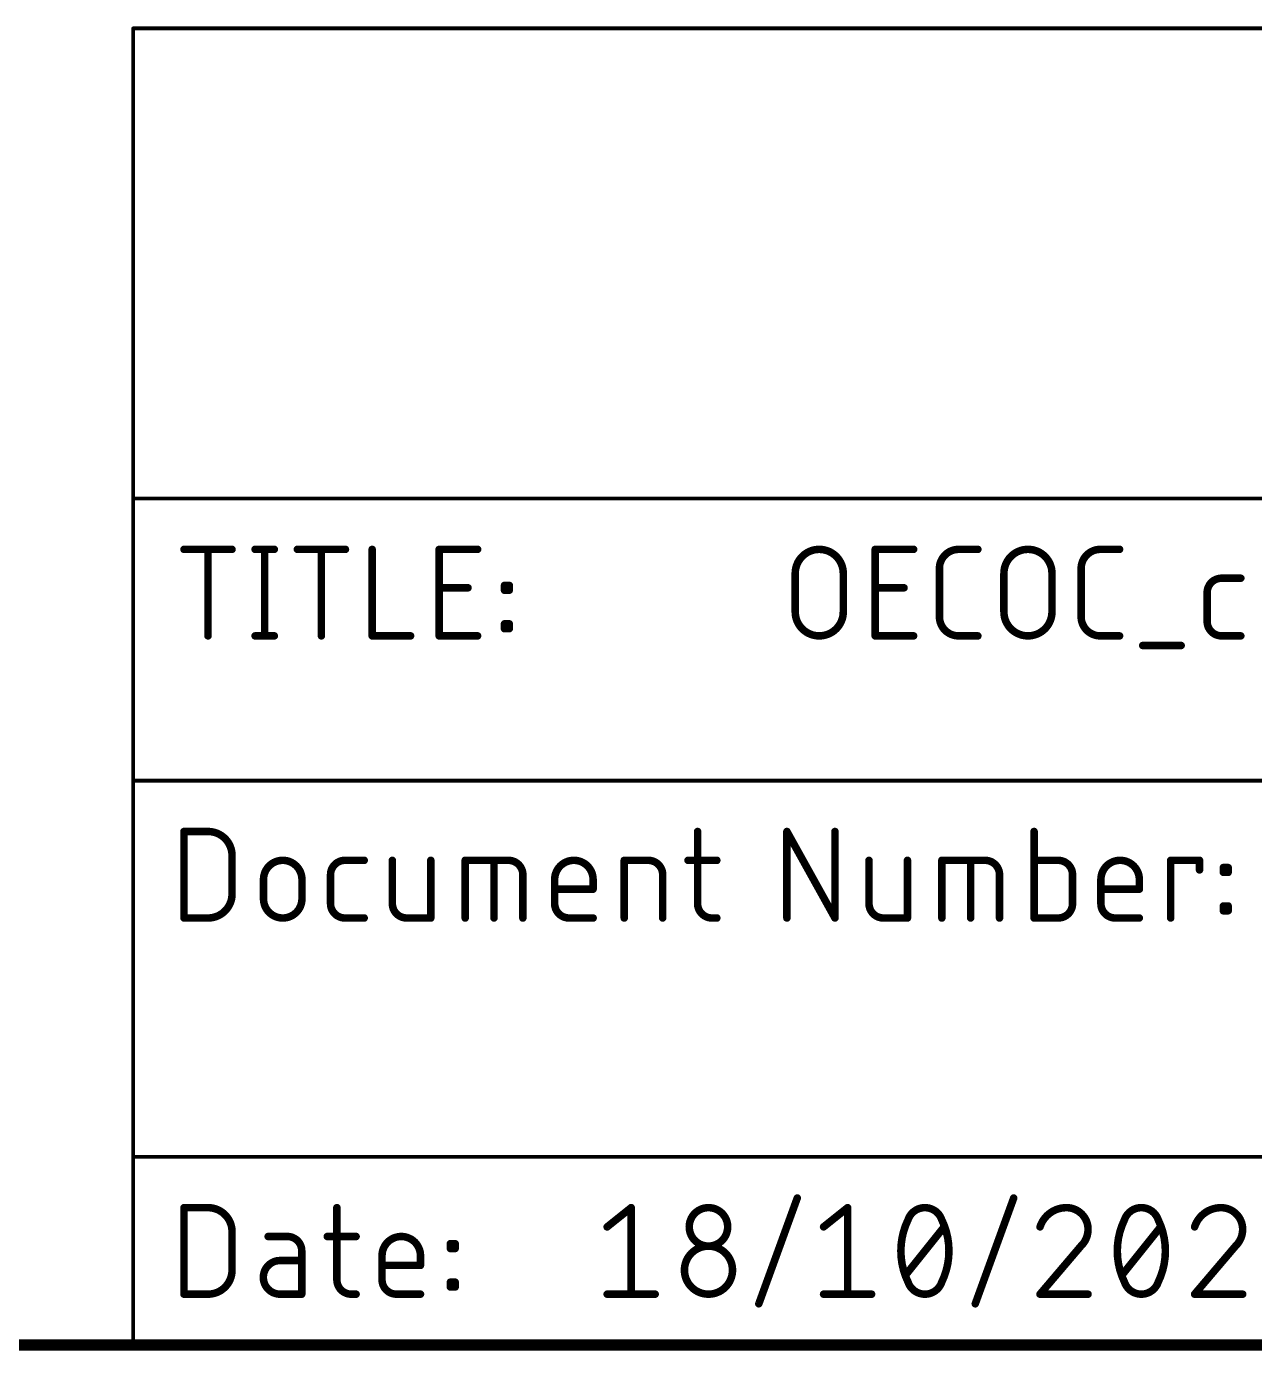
# Model space of a CAD drawing. Extents: x 0 to 389, y 0 to 264.
# Drawn here: x 159.68 to 192.85, y -0.15 to 35.61 of the extents above; entities that cross this region are included whole.
import ezdxf

# ---------------------------------------------------------------- set-up
doc = ezdxf.new("R2010")
doc.units = 0
doc.layers.add('94', color=12, linetype='CONTINUOUS')

msp = doc.modelspace()

# ---------------------------------------------------------------- linework, layer by layer
at = {"layer": '94'}
for points, const_width in [([(264.16, 35.56), (162.56, 35.56)], 0.1016), ([(162.56, 22.86), (162.56, 35.56)], 0.1016), ([(162.56, 15.24), (162.56, 22.86)], 0.1016), ([(162.56, 22.86), (264.16, 22.86)], 0.1016), ([(163.9316, 21.4884), (165.2298, 21.4884)], 0.2032), ([(164.5807, 19.1516), (164.5807, 21.4884)], 0.2032), ([(165.8522, 21.4884), (166.3715, 21.4884)], 0.2032), ([(166.1118, 21.4884), (166.1118, 19.1516)], 0.2032), ([(166.9938, 21.4884), (168.292, 21.4884)], 0.2032), ([(167.6429, 19.1516), (167.6429, 21.4884)], 0.2032), ([(169.0145, 21.4884), (169.0145, 19.1516)], 0.2032), ([(170.824, 19.1516), (170.824, 21.4884)], 0.2032), ([(170.824, 21.4884), (171.8626, 21.4884)], 0.2032), ([(182.6015, 19.1516), (182.6015, 21.4884)], 0.2032), ([(182.6015, 21.4884), (183.6401, 21.4884)], 0.2032), ([(184.8559, 21.4884), (185.3752, 21.4884)], 0.2032), ([(188.6837, 21.4884), (189.203, 21.4884)], 0.2032), ([(180.4416, 19.8007), (180.4416, 20.8393)], 0.2032), ([(181.7398, 20.8393), (181.7398, 19.8007)], 0.2032), ([(184.3366, 19.6709), (184.3366, 20.9691)], 0.2032), ([(186.0789, 19.8007), (186.0789, 20.8393)], 0.2032), ([(187.3771, 20.8393), (187.3771, 19.8007)], 0.2032), ([(188.1644, 19.6709), (188.1644, 20.9691)], 0.2032), ([(191.9585, 20.7095), (192.4778, 20.7095)], 0.2032), ([(170.824, 20.4498), (171.603, 20.4498)], 0.2032), ([(172.5889, 20.3849), (172.5889, 20.5147)], 0.2032), ([(172.5889, 20.5147), (172.7187, 20.5147)], 0.2032), ([(172.7187, 20.3849), (172.5889, 20.3849)], 0.2032), ([(172.7187, 20.5147), (172.7187, 20.3849)], 0.2032), ([(182.6015, 20.4498), (183.3804, 20.4498)], 0.2032), ([(191.569, 19.5411), (191.569, 20.32)], 0.2032), ([(172.5889, 19.3463), (172.5889, 19.4762)], 0.2032), ([(172.5889, 19.4762), (172.7187, 19.4762)], 0.2032), ([(172.7187, 19.3463), (172.5889, 19.3463)], 0.2032), ([(172.7187, 19.4762), (172.7187, 19.3463)], 0.2032), ([(165.8522, 19.1516), (166.3715, 19.1516)], 0.2032), ([(169.0145, 19.1516), (170.0531, 19.1516)], 0.2032), ([(171.8626, 19.1516), (170.824, 19.1516)], 0.2032), ([(183.6401, 19.1516), (182.6015, 19.1516)], 0.2032), ([(185.3752, 19.1516), (184.8559, 19.1516)], 0.2032), ([(189.203, 19.1516), (188.6837, 19.1516)], 0.2032), ([(189.8277, 18.892), (190.8662, 18.892)], 0.2032), ([(192.4778, 19.1516), (191.9585, 19.1516)], 0.2032), ([(162.56, 5.08), (162.56, 15.24)], 0.1016), ([(250.19, 15.24), (162.56, 15.24)], 0.1016), ([(163.9316, 11.5316), (163.9316, 13.8684)], 0.2032), ([(163.9316, 13.8684), (164.5807, 13.8684)], 0.2032), ([(177.8049, 13.8684), (177.8049, 11.9211)], 0.2032), ([(180.217, 11.5316), (180.217, 13.8684)], 0.2032), ([(180.217, 13.8684), (181.5152, 11.5316)], 0.2032), ([(181.5152, 11.5316), (181.5152, 13.8684)], 0.2032), ([(186.894, 13.8684), (186.894, 11.5316)], 0.2032), ([(165.2298, 13.2193), (165.2298, 12.1807)], 0.2032), ([(168.2801, 13.0895), (168.7994, 13.0895)], 0.2032), ([(169.5595, 13.0895), (169.5595, 11.9211)], 0.2032), ([(170.5981, 11.5316), (170.5981, 13.0895)], 0.2032), ([(171.5269, 11.5316), (171.5269, 13.0895)], 0.2032), ([(171.5269, 13.0895), (172.6953, 13.0895)], 0.2032), ([(172.3058, 11.5316), (172.3058, 13.0895)], 0.2032), ([(175.8231, 11.5316), (175.8231, 13.0895)], 0.2032), ([(175.8231, 13.0895), (176.4722, 13.0895)], 0.2032), ([(177.5453, 13.0895), (178.3242, 13.0895)], 0.2032), ([(182.4347, 13.0895), (182.4347, 11.9211)], 0.2032), ([(183.4733, 11.5316), (183.4733, 13.0895)], 0.2032), ([(184.4021, 11.5316), (184.4021, 13.0895)], 0.2032), ([(184.4021, 13.0895), (185.5705, 13.0895)], 0.2032), ([(185.1811, 11.5316), (185.1811, 13.0895)], 0.2032), ([(187.5431, 13.0895), (186.894, 13.0895)], 0.2032), ([(190.5838, 11.5316), (190.5838, 13.0895)], 0.2032), ([(190.5838, 13.0895), (191.3628, 13.0895)], 0.2032), ([(191.3628, 13.0895), (191.3628, 12.8298)], 0.2032), ([(192.0062, 12.7649), (192.0062, 12.8947)], 0.2032), ([(192.0062, 12.8947), (192.136, 12.8947)], 0.2032), ([(192.136, 12.8947), (192.136, 12.7649)], 0.2032), ([(166.0797, 12.0509), (166.0797, 12.5702)], 0.2032), ([(167.1183, 12.5702), (167.1183, 12.0509)], 0.2032), ([(167.8906, 11.9211), (167.8906, 12.7)], 0.2032), ([(173.0848, 12.7), (173.0848, 11.5316)], 0.2032), ([(173.944, 11.9211), (173.944, 12.5702)], 0.2032), ([(174.9826, 12.5702), (174.9826, 12.3105)], 0.2032), ([(176.8617, 12.7), (176.8617, 11.5316)], 0.2032), ([(185.96, 12.7), (185.96, 11.5316)], 0.2032), ([(187.9325, 11.9211), (187.9325, 12.7)], 0.2032), ([(188.6983, 11.9211), (188.6983, 12.5702)], 0.2032), ([(189.7369, 12.5702), (189.7369, 12.3105)], 0.2032), ([(192.136, 12.7649), (192.0062, 12.7649)], 0.2032), ([(174.9826, 12.3105), (173.944, 12.3105)], 0.2032), ([(189.7369, 12.3105), (188.6983, 12.3105)], 0.2032), ([(192.0062, 11.7263), (192.0062, 11.8562)], 0.2032), ([(192.0062, 11.8562), (192.136, 11.8562)], 0.2032), ([(192.136, 11.7263), (192.0062, 11.7263)], 0.2032), ([(192.136, 11.8562), (192.136, 11.7263)], 0.2032), ([(164.5807, 11.5316), (163.9316, 11.5316)], 0.2032), ([(168.7994, 11.5316), (168.2801, 11.5316)], 0.2032), ([(169.949, 11.5316), (170.5981, 11.5316)], 0.2032), ([(174.9826, 11.5316), (174.3335, 11.5316)], 0.2032), ([(178.1944, 11.5316), (178.3242, 11.5316)], 0.2032), ([(182.8242, 11.5316), (183.4733, 11.5316)], 0.2032), ([(186.894, 11.5316), (187.5431, 11.5316)], 0.2032), ([(189.7369, 11.5316), (189.0878, 11.5316)], 0.2032), ([(162.56, 0), (162.56, 5.08)], 0.1016), ([(162.56, 5.08), (233.68, 5.08)], 0.1016), ([(179.4584, 1.112), (180.497, 3.968)], 0.2032), ([(185.3044, 1.112), (186.343, 3.968)], 0.2032), ([(163.9316, 1.3716), (163.9316, 3.7084)], 0.2032), ([(163.9316, 3.7084), (164.5807, 3.7084)], 0.2032), ([(168.0615, 3.7084), (168.0615, 1.7611)], 0.2032), ([(175.3616, 3.1891), (176.0107, 3.7084)], 0.2032), ([(176.0107, 3.7084), (176.0107, 1.3716)], 0.2032), ([(181.2077, 3.1891), (181.8568, 3.7084)], 0.2032), ([(181.8568, 3.7084), (181.8568, 1.3716)], 0.2032), ([(183.4254, 1.8909), (184.4639, 3.1891)], 0.2032), ([(189.2714, 1.8909), (190.31, 3.1891)], 0.2032), ([(165.2298, 3.0593), (165.2298, 2.0207)], 0.2032), ([(166.7237, 2.9295), (166.2044, 2.9295)], 0.2032), ([(167.8018, 2.9295), (168.5808, 2.9295)], 0.2032), ([(167.1132, 1.3716), (167.1132, 2.54)], 0.2032), ([(169.2811, 1.7611), (169.2811, 2.4102)], 0.2032), ([(170.3197, 2.4102), (170.3197, 2.1505)], 0.2032), ([(171.1274, 2.6049), (171.1274, 2.7347)], 0.2032), ([(171.1274, 2.7347), (171.2572, 2.7347)], 0.2032), ([(171.2572, 2.6049), (171.1274, 2.6049)], 0.2032), ([(171.2572, 2.7347), (171.2572, 2.6049)], 0.2032), ([(188.1572, 2.6698), (187.0537, 1.3716)], 0.2032), ([(192.333, 2.6698), (191.2295, 1.3716)], 0.2032), ([(167.1132, 2.2804), (166.529, 2.2804)], 0.2032), ([(170.3197, 2.1505), (169.2811, 2.1505)], 0.2032), ([(171.1274, 1.5663), (171.1274, 1.6962)], 0.2032), ([(171.1274, 1.6962), (171.2572, 1.6962)], 0.2032), ([(171.2572, 1.6962), (171.2572, 1.5663)], 0.2032), ([(164.5807, 1.3716), (163.9316, 1.3716)], 0.2032), ([(166.529, 1.3716), (167.1132, 1.3716)], 0.2032), ([(168.4509, 1.3716), (168.5808, 1.3716)], 0.2032), ([(170.3197, 1.3716), (169.6706, 1.3716)], 0.2032), ([(171.2572, 1.5663), (171.1274, 1.5663)], 0.2032), ([(175.3616, 1.3716), (176.6598, 1.3716)], 0.2032), ([(181.2077, 1.3716), (182.5059, 1.3716)], 0.2032), ([(187.0537, 1.3716), (188.3519, 1.3716)], 0.2032), ([(191.2295, 1.3716), (192.5277, 1.3716)], 0.2032), ([(0, 0), (388.62, 0)], 0.3), ([(162.56, 0), (233.68, 0)], 0.1016)]:
    msp.add_lwpolyline(points, dxfattribs=dict(at, const_width=const_width))
for points, const_width in [([(162.56, 35.5854, 1), (162.56, 35.5346)], 0.0508), ([(162.5854, 35.56, 1), (162.5346, 35.56)], 0.0508), ([(162.5854, 22.86, 1), (162.5346, 22.86)], 0.0508), ([(162.56, 22.8854, 1), (162.56, 22.8346)], 0.0508), ([(162.5346, 22.86, 1), (162.5854, 22.86)], 0.0508), ([(163.9316, 21.5392, 1), (163.9316, 21.4376)], 0.1016), ([(164.6315, 21.4884, 1), (164.5299, 21.4884)], 0.1016), ([(165.2298, 21.4376, 1), (165.2298, 21.5392)], 0.1016), ([(165.8522, 21.5392, 1), (165.8522, 21.4376)], 0.1016), ([(166.1626, 21.4884, 1), (166.061, 21.4884)], 0.1016), ([(166.3715, 21.4376, 1), (166.3715, 21.5392)], 0.1016), ([(166.9938, 21.5392, 1), (166.9938, 21.4376)], 0.1016), ([(167.6937, 21.4884, 1), (167.5921, 21.4884)], 0.1016), ([(168.292, 21.4376, 1), (168.292, 21.5392)], 0.1016), ([(169.0653, 21.4884, 1), (168.9637, 21.4884)], 0.1016), ([(170.8748, 21.4884, 1), (170.7732, 21.4884)], 0.1016), ([(170.824, 21.5392, 1), (170.824, 21.4376)], 0.1016), ([(171.8626, 21.4376, 1), (171.8626, 21.5392)], 0.1016), ([(181.7398, 20.8393, 1), (180.4416, 20.8393)], 0.2032), ([(182.6523, 21.4884, 1), (182.5507, 21.4884)], 0.1016), ([(182.6015, 21.5392, 1), (182.6015, 21.4376)], 0.1016), ([(183.6401, 21.4376, 1), (183.6401, 21.5392)], 0.1016), ([(184.8559, 21.4884, 0.4142), (184.3366, 20.9691)], 0.2032), ([(184.8559, 21.5392, 1), (184.8559, 21.4376)], 0.1016), ([(184.8559, 21.4376, 1), (184.8559, 21.5392)], 0.1016), ([(185.3752, 21.4376, 1), (185.3752, 21.5392)], 0.1016), ([(187.3771, 20.8393, 1), (186.0789, 20.8393)], 0.2032), ([(188.6837, 21.4884, 0.4142), (188.1644, 20.9691)], 0.2032), ([(188.6837, 21.5392, 1), (188.6837, 21.4376)], 0.1016), ([(188.6837, 21.4376, 1), (188.6837, 21.5392)], 0.1016), ([(189.203, 21.4376, 1), (189.203, 21.5392)], 0.1016), ([(180.4924, 20.8393, 1), (180.3908, 20.8393)], 0.1016), ([(180.3908, 20.8393, 1), (180.4924, 20.8393)], 0.1016), ([(181.7906, 20.8393, 1), (181.689, 20.8393)], 0.1016), ([(181.689, 20.8393, 1), (181.7906, 20.8393)], 0.1016), ([(184.3874, 20.9691, 1), (184.2858, 20.9691)], 0.1016), ([(184.2858, 20.9691, 1), (184.3874, 20.9691)], 0.1016), ([(186.1297, 20.8393, 1), (186.0281, 20.8393)], 0.1016), ([(186.0281, 20.8393, 1), (186.1297, 20.8393)], 0.1016), ([(187.4279, 20.8393, 1), (187.3263, 20.8393)], 0.1016), ([(187.3263, 20.8393, 1), (187.4279, 20.8393)], 0.1016), ([(188.2152, 20.9691, 1), (188.1136, 20.9691)], 0.1016), ([(188.1136, 20.9691, 1), (188.2152, 20.9691)], 0.1016), ([(191.9585, 20.7095, 0.4142), (191.569, 20.32)], 0.2032), ([(191.9585, 20.7603, 1), (191.9585, 20.6587)], 0.1016), ([(191.9585, 20.6587, 1), (191.9585, 20.7603)], 0.1016), ([(192.4778, 20.6587, 1), (192.4778, 20.7603)], 0.1016), ([(170.824, 20.5006, 1), (170.824, 20.399)], 0.1016), ([(171.603, 20.399, 1), (171.603, 20.5006)], 0.1016), ([(172.6397, 20.5147, 1), (172.5381, 20.5147)], 0.1016), ([(172.5889, 20.5655, 1), (172.5889, 20.4639)], 0.1016), ([(172.5889, 20.4357, 1), (172.5889, 20.3341)], 0.1016), ([(172.5381, 20.3849, 1), (172.6397, 20.3849)], 0.1016), ([(172.7695, 20.5147, 1), (172.6679, 20.5147)], 0.1016), ([(172.6679, 20.3849, 1), (172.7695, 20.3849)], 0.1016), ([(172.7187, 20.4639, 1), (172.7187, 20.5655)], 0.1016), ([(172.7187, 20.3341, 1), (172.7187, 20.4357)], 0.1016), ([(182.6015, 20.5006, 1), (182.6015, 20.399)], 0.1016), ([(183.3804, 20.399, 1), (183.3804, 20.5006)], 0.1016), ([(191.6198, 20.32, 1), (191.5182, 20.32)], 0.1016), ([(191.5182, 20.32, 1), (191.6198, 20.32)], 0.1016), ([(180.4416, 19.8007, 1), (181.7398, 19.8007)], 0.2032), ([(180.4924, 19.8007, 1), (180.3908, 19.8007)], 0.1016), ([(180.3908, 19.8007, 1), (180.4924, 19.8007)], 0.1016), ([(181.7906, 19.8007, 1), (181.689, 19.8007)], 0.1016), ([(181.689, 19.8007, 1), (181.7906, 19.8007)], 0.1016), ([(184.3366, 19.6709, 0.4142), (184.8559, 19.1516)], 0.2032), ([(184.3874, 19.6709, 1), (184.2858, 19.6709)], 0.1016), ([(184.2858, 19.6709, 1), (184.3874, 19.6709)], 0.1016), ([(186.0789, 19.8007, 1), (187.3771, 19.8007)], 0.2032), ([(186.1297, 19.8007, 1), (186.0281, 19.8007)], 0.1016), ([(186.0281, 19.8007, 1), (186.1297, 19.8007)], 0.1016), ([(187.4279, 19.8007, 1), (187.3263, 19.8007)], 0.1016), ([(187.3263, 19.8007, 1), (187.4279, 19.8007)], 0.1016), ([(188.1644, 19.6709, 0.4142), (188.6837, 19.1516)], 0.2032), ([(188.2152, 19.6709, 1), (188.1136, 19.6709)], 0.1016), ([(188.1136, 19.6709, 1), (188.2152, 19.6709)], 0.1016), ([(172.6397, 19.4762, 1), (172.5381, 19.4762)], 0.1016), ([(172.5889, 19.527, 1), (172.5889, 19.4254)], 0.1016), ([(172.5889, 19.3971, 1), (172.5889, 19.2955)], 0.1016), ([(172.5381, 19.3463, 1), (172.6397, 19.3463)], 0.1016), ([(172.7695, 19.4762, 1), (172.6679, 19.4762)], 0.1016), ([(172.6679, 19.3463, 1), (172.7695, 19.3463)], 0.1016), ([(172.7187, 19.4254, 1), (172.7187, 19.527)], 0.1016), ([(172.7187, 19.2955, 1), (172.7187, 19.3971)], 0.1016), ([(191.569, 19.5411, 0.4142), (191.9585, 19.1516)], 0.2032), ([(191.6198, 19.5411, 1), (191.5182, 19.5411)], 0.1016), ([(191.5182, 19.5411, 1), (191.6198, 19.5411)], 0.1016), ([(164.5299, 19.1516, 1), (164.6315, 19.1516)], 0.1016), ([(165.8522, 19.2024, 1), (165.8522, 19.1008)], 0.1016), ([(166.061, 19.1516, 1), (166.1626, 19.1516)], 0.1016), ([(166.3715, 19.1008, 1), (166.3715, 19.2024)], 0.1016), ([(167.5921, 19.1516, 1), (167.6937, 19.1516)], 0.1016), ([(169.0145, 19.2024, 1), (169.0145, 19.1008)], 0.1016), ([(168.9637, 19.1516, 1), (169.0653, 19.1516)], 0.1016), ([(170.0531, 19.1008, 1), (170.0531, 19.2024)], 0.1016), ([(170.824, 19.2024, 1), (170.824, 19.1008)], 0.1016), ([(170.7732, 19.1516, 1), (170.8748, 19.1516)], 0.1016), ([(171.8626, 19.1008, 1), (171.8626, 19.2024)], 0.1016), ([(182.6015, 19.2024, 1), (182.6015, 19.1008)], 0.1016), ([(182.5507, 19.1516, 1), (182.6523, 19.1516)], 0.1016), ([(183.6401, 19.1008, 1), (183.6401, 19.2024)], 0.1016), ([(184.8559, 19.2024, 1), (184.8559, 19.1008)], 0.1016), ([(184.8559, 19.1008, 1), (184.8559, 19.2024)], 0.1016), ([(185.3752, 19.1008, 1), (185.3752, 19.2024)], 0.1016), ([(188.6837, 19.2024, 1), (188.6837, 19.1008)], 0.1016), ([(188.6837, 19.1008, 1), (188.6837, 19.2024)], 0.1016), ([(189.203, 19.1008, 1), (189.203, 19.2024)], 0.1016), ([(189.8277, 18.9428, 1), (189.8277, 18.8412)], 0.1016), ([(190.8662, 18.8412, 1), (190.8662, 18.9428)], 0.1016), ([(191.9585, 19.2024, 1), (191.9585, 19.1008)], 0.1016), ([(191.9585, 19.1008, 1), (191.9585, 19.2024)], 0.1016), ([(192.4778, 19.1008, 1), (192.4778, 19.2024)], 0.1016), ([(162.5854, 15.24, 1), (162.5346, 15.24)], 0.0508), ([(162.56, 15.2654, 1), (162.56, 15.2146)], 0.0508), ([(162.5346, 15.24, 1), (162.5854, 15.24)], 0.0508), ([(163.9824, 13.8684, 1), (163.8808, 13.8684)], 0.1016), ([(163.9316, 13.9192, 1), (163.9316, 13.8176)], 0.1016), ([(165.2298, 13.2193, 0.4142), (164.5807, 13.8684)], 0.2032), ([(164.5807, 13.9192, 1), (164.5807, 13.8176)], 0.1016), ([(164.5807, 13.8176, 1), (164.5807, 13.9192)], 0.1016), ([(177.8557, 13.8684, 1), (177.7541, 13.8684)], 0.1016), ([(180.2678, 13.8684, 1), (180.1662, 13.8684)], 0.1016), ([(180.2614, 13.8931, 1), (180.1726, 13.8437)], 0.1016), ([(181.566, 13.8684, 1), (181.4644, 13.8684)], 0.1016), ([(186.9448, 13.8684, 1), (186.8432, 13.8684)], 0.1016), ([(165.2806, 13.2193, 1), (165.179, 13.2193)], 0.1016), ([(165.179, 13.2193, 1), (165.2806, 13.2193)], 0.1016), ([(167.1183, 12.5702, 1), (166.0797, 12.5702)], 0.2032), ([(168.2801, 13.0895, 0.4142), (167.8906, 12.7)], 0.2032), ([(168.2801, 13.1403, 1), (168.2801, 13.0387)], 0.1016), ([(168.2801, 13.0387, 1), (168.2801, 13.1403)], 0.1016), ([(168.7994, 13.0387, 1), (168.7994, 13.1403)], 0.1016), ([(169.6103, 13.0895, 1), (169.5087, 13.0895)], 0.1016), ([(170.6489, 13.0895, 1), (170.5473, 13.0895)], 0.1016), ([(171.5777, 13.0895, 1), (171.4761, 13.0895)], 0.1016), ([(171.5269, 13.1403, 1), (171.5269, 13.0387)], 0.1016), ([(172.3566, 13.0895, 1), (172.255, 13.0895)], 0.1016), ([(173.0848, 12.7, 0.4142), (172.6953, 13.0895)], 0.2032), ([(172.6953, 13.1403, 1), (172.6953, 13.0387)], 0.1016), ([(172.6953, 13.0387, 1), (172.6953, 13.1403)], 0.1016), ([(174.9826, 12.5702, 1), (173.944, 12.5702)], 0.2032), ([(175.8739, 13.0895, 1), (175.7723, 13.0895)], 0.1016), ([(175.8231, 13.1403, 1), (175.8231, 13.0387)], 0.1016), ([(176.8617, 12.7, 0.4142), (176.4722, 13.0895)], 0.2032), ([(176.4722, 13.1403, 1), (176.4722, 13.0387)], 0.1016), ([(176.4722, 13.0387, 1), (176.4722, 13.1403)], 0.1016), ([(177.5453, 13.1403, 1), (177.5453, 13.0387)], 0.1016), ([(178.3242, 13.0387, 1), (178.3242, 13.1403)], 0.1016), ([(182.4855, 13.0895, 1), (182.3839, 13.0895)], 0.1016), ([(183.5241, 13.0895, 1), (183.4225, 13.0895)], 0.1016), ([(184.4529, 13.0895, 1), (184.3513, 13.0895)], 0.1016), ([(184.4021, 13.1403, 1), (184.4021, 13.0387)], 0.1016), ([(185.2319, 13.0895, 1), (185.1303, 13.0895)], 0.1016), ([(185.96, 12.7, 0.4142), (185.5705, 13.0895)], 0.2032), ([(185.5705, 13.1403, 1), (185.5705, 13.0387)], 0.1016), ([(185.5705, 13.0387, 1), (185.5705, 13.1403)], 0.1016), ([(186.894, 13.1403, 1), (186.894, 13.0387)], 0.1016), ([(187.9325, 12.7, 0.4142), (187.5431, 13.0895)], 0.2032), ([(187.5431, 13.1403, 1), (187.5431, 13.0387)], 0.1016), ([(187.5431, 13.0387, 1), (187.5431, 13.1403)], 0.1016), ([(189.7369, 12.5702, 1), (188.6983, 12.5702)], 0.2032), ([(190.6346, 13.0895, 1), (190.533, 13.0895)], 0.1016), ([(190.5838, 13.1403, 1), (190.5838, 13.0387)], 0.1016), ([(191.4136, 13.0895, 1), (191.312, 13.0895)], 0.1016), ([(191.312, 12.8298, 1), (191.4136, 12.8298)], 0.1016), ([(191.3628, 13.0387, 1), (191.3628, 13.1403)], 0.1016), ([(192.057, 12.8947, 1), (191.9554, 12.8947)], 0.1016), ([(192.0062, 12.9455, 1), (192.0062, 12.8439)], 0.1016), ([(192.1868, 12.8947, 1), (192.0852, 12.8947)], 0.1016), ([(192.136, 12.8439, 1), (192.136, 12.9455)], 0.1016), ([(166.1305, 12.5702, 1), (166.0289, 12.5702)], 0.1016), ([(166.0289, 12.5702, 1), (166.1305, 12.5702)], 0.1016), ([(167.1691, 12.5702, 1), (167.0675, 12.5702)], 0.1016), ([(167.0675, 12.5702, 1), (167.1691, 12.5702)], 0.1016), ([(167.9414, 12.7, 1), (167.8398, 12.7)], 0.1016), ([(167.8398, 12.7, 1), (167.9414, 12.7)], 0.1016), ([(173.1356, 12.7, 1), (173.034, 12.7)], 0.1016), ([(173.034, 12.7, 1), (173.1356, 12.7)], 0.1016), ([(173.9948, 12.5702, 1), (173.8932, 12.5702)], 0.1016), ([(173.8932, 12.5702, 1), (173.9948, 12.5702)], 0.1016), ([(175.0334, 12.5702, 1), (174.9318, 12.5702)], 0.1016), ([(174.9318, 12.5702, 1), (175.0334, 12.5702)], 0.1016), ([(176.9125, 12.7, 1), (176.8109, 12.7)], 0.1016), ([(176.8109, 12.7, 1), (176.9125, 12.7)], 0.1016), ([(186.0108, 12.7, 1), (185.9092, 12.7)], 0.1016), ([(185.9092, 12.7, 1), (186.0108, 12.7)], 0.1016), ([(187.9833, 12.7, 1), (187.8817, 12.7)], 0.1016), ([(187.8817, 12.7, 1), (187.9833, 12.7)], 0.1016), ([(188.7491, 12.5702, 1), (188.6475, 12.5702)], 0.1016), ([(188.6475, 12.5702, 1), (188.7491, 12.5702)], 0.1016), ([(189.7877, 12.5702, 1), (189.6861, 12.5702)], 0.1016), ([(189.6861, 12.5702, 1), (189.7877, 12.5702)], 0.1016), ([(192.0062, 12.8157, 1), (192.0062, 12.7141)], 0.1016), ([(191.9554, 12.7649, 1), (192.057, 12.7649)], 0.1016), ([(192.0852, 12.7649, 1), (192.1868, 12.7649)], 0.1016), ([(192.136, 12.7141, 1), (192.136, 12.8157)], 0.1016), ([(164.5807, 11.5316, 0.4142), (165.2298, 12.1807)], 0.2032), ([(165.2806, 12.1807, 1), (165.179, 12.1807)], 0.1016), ([(165.179, 12.1807, 1), (165.2806, 12.1807)], 0.1016), ([(173.944, 12.3613, 1), (173.944, 12.2597)], 0.1016), ([(174.9318, 12.3105, 1), (175.0334, 12.3105)], 0.1016), ([(174.9826, 12.2597, 1), (174.9826, 12.3613)], 0.1016), ([(188.6983, 12.3613, 1), (188.6983, 12.2597)], 0.1016), ([(189.6861, 12.3105, 1), (189.7877, 12.3105)], 0.1016), ([(189.7369, 12.2597, 1), (189.7369, 12.3613)], 0.1016), ([(166.0797, 12.0509, 1), (167.1183, 12.0509)], 0.2032), ([(166.1305, 12.0509, 1), (166.0289, 12.0509)], 0.1016), ([(166.0289, 12.0509, 1), (166.1305, 12.0509)], 0.1016), ([(167.1691, 12.0509, 1), (167.0675, 12.0509)], 0.1016), ([(167.0675, 12.0509, 1), (167.1691, 12.0509)], 0.1016), ([(167.8906, 11.9211, 0.4142), (168.2801, 11.5316)], 0.2032), ([(167.9414, 11.9211, 1), (167.8398, 11.9211)], 0.1016), ([(167.8398, 11.9211, 1), (167.9414, 11.9211)], 0.1016), ([(169.5595, 11.9211, 0.4142), (169.949, 11.5316)], 0.2032), ([(169.6103, 11.9211, 1), (169.5087, 11.9211)], 0.1016), ([(169.5087, 11.9211, 1), (169.6103, 11.9211)], 0.1016), ([(173.944, 11.9211, 0.4142), (174.3335, 11.5316)], 0.2032), ([(173.9948, 11.9211, 1), (173.8932, 11.9211)], 0.1016), ([(173.8932, 11.9211, 1), (173.9948, 11.9211)], 0.1016), ([(177.8049, 11.9211, 0.4142), (178.1944, 11.5316)], 0.2032), ([(177.8557, 11.9211, 1), (177.7541, 11.9211)], 0.1016), ([(177.7541, 11.9211, 1), (177.8557, 11.9211)], 0.1016), ([(182.4347, 11.9211, 0.4142), (182.8242, 11.5316)], 0.2032), ([(182.4855, 11.9211, 1), (182.3839, 11.9211)], 0.1016), ([(182.3839, 11.9211, 1), (182.4855, 11.9211)], 0.1016), ([(187.5431, 11.5316, 0.4142), (187.9325, 11.9211)], 0.2032), ([(187.9833, 11.9211, 1), (187.8817, 11.9211)], 0.1016), ([(187.8817, 11.9211, 1), (187.9833, 11.9211)], 0.1016), ([(188.6983, 11.9211, 0.4142), (189.0878, 11.5316)], 0.2032), ([(188.7491, 11.9211, 1), (188.6475, 11.9211)], 0.1016), ([(188.6475, 11.9211, 1), (188.7491, 11.9211)], 0.1016), ([(192.057, 11.8562, 1), (191.9554, 11.8562)], 0.1016), ([(192.0062, 11.907, 1), (192.0062, 11.8054)], 0.1016), ([(192.0062, 11.7771, 1), (192.0062, 11.6755)], 0.1016), ([(192.1868, 11.8562, 1), (192.0852, 11.8562)], 0.1016), ([(192.136, 11.8054, 1), (192.136, 11.907)], 0.1016), ([(192.136, 11.6755, 1), (192.136, 11.7771)], 0.1016), ([(163.9316, 11.5824, 1), (163.9316, 11.4808)], 0.1016), ([(163.8808, 11.5316, 1), (163.9824, 11.5316)], 0.1016), ([(164.5807, 11.5824, 1), (164.5807, 11.4808)], 0.1016), ([(164.5807, 11.4808, 1), (164.5807, 11.5824)], 0.1016), ([(168.2801, 11.5824, 1), (168.2801, 11.4808)], 0.1016), ([(168.2801, 11.4808, 1), (168.2801, 11.5824)], 0.1016), ([(168.7994, 11.4808, 1), (168.7994, 11.5824)], 0.1016), ([(169.949, 11.5824, 1), (169.949, 11.4808)], 0.1016), ([(169.949, 11.4808, 1), (169.949, 11.5824)], 0.1016), ([(170.5473, 11.5316, 1), (170.6489, 11.5316)], 0.1016), ([(170.5981, 11.4808, 1), (170.5981, 11.5824)], 0.1016), ([(171.4761, 11.5316, 1), (171.5777, 11.5316)], 0.1016), ([(172.255, 11.5316, 1), (172.3566, 11.5316)], 0.1016), ([(173.034, 11.5316, 1), (173.1356, 11.5316)], 0.1016), ([(174.3335, 11.5824, 1), (174.3335, 11.4808)], 0.1016), ([(174.3335, 11.4808, 1), (174.3335, 11.5824)], 0.1016), ([(174.9826, 11.4808, 1), (174.9826, 11.5824)], 0.1016), ([(175.7723, 11.5316, 1), (175.8739, 11.5316)], 0.1016), ([(176.8109, 11.5316, 1), (176.9125, 11.5316)], 0.1016), ([(178.1944, 11.5824, 1), (178.1944, 11.4808)], 0.1016), ([(178.1944, 11.4808, 1), (178.1944, 11.5824)], 0.1016), ([(178.3242, 11.4808, 1), (178.3242, 11.5824)], 0.1016), ([(180.1662, 11.5316, 1), (180.2678, 11.5316)], 0.1016), ([(181.4644, 11.5316, 1), (181.566, 11.5316)], 0.1016), ([(181.4708, 11.5069, 1), (181.5597, 11.5563)], 0.1016), ([(182.8242, 11.5824, 1), (182.8242, 11.4808)], 0.1016), ([(182.8242, 11.4808, 1), (182.8242, 11.5824)], 0.1016), ([(183.4225, 11.5316, 1), (183.5241, 11.5316)], 0.1016), ([(183.4733, 11.4808, 1), (183.4733, 11.5824)], 0.1016), ([(184.3513, 11.5316, 1), (184.4529, 11.5316)], 0.1016), ([(185.1303, 11.5316, 1), (185.2319, 11.5316)], 0.1016), ([(185.9092, 11.5316, 1), (186.0108, 11.5316)], 0.1016), ([(186.894, 11.5824, 1), (186.894, 11.4808)], 0.1016), ([(186.8432, 11.5316, 1), (186.9448, 11.5316)], 0.1016), ([(187.5431, 11.5824, 1), (187.5431, 11.4808)], 0.1016), ([(187.5431, 11.4808, 1), (187.5431, 11.5824)], 0.1016), ([(189.0878, 11.5824, 1), (189.0878, 11.4808)], 0.1016), ([(189.0878, 11.4808, 1), (189.0878, 11.5824)], 0.1016), ([(189.7369, 11.4808, 1), (189.7369, 11.5824)], 0.1016), ([(190.533, 11.5316, 1), (190.6346, 11.5316)], 0.1016), ([(191.9554, 11.7263, 1), (192.057, 11.7263)], 0.1016), ([(192.0852, 11.7263, 1), (192.1868, 11.7263)], 0.1016), ([(162.5854, 5.08, 1), (162.5346, 5.08)], 0.0508), ([(162.56, 5.1054, 1), (162.56, 5.0546)], 0.0508), ([(162.5346, 5.08, 1), (162.5854, 5.08)], 0.0508), ([(180.5447, 3.9507, 1), (180.4492, 3.9854)], 0.1016), ([(186.3908, 3.9507, 1), (186.2953, 3.9854)], 0.1016), ([(163.9824, 3.7084, 1), (163.8808, 3.7084)], 0.1016), ([(163.9316, 3.7592, 1), (163.9316, 3.6576)], 0.1016), ([(165.2298, 3.0593, 0.4142), (164.5807, 3.7084)], 0.2032), ([(164.5807, 3.7592, 1), (164.5807, 3.6576)], 0.1016), ([(164.5807, 3.6576, 1), (164.5807, 3.7592)], 0.1016), ([(168.1123, 3.7084, 1), (168.0107, 3.7084)], 0.1016), ([(176.0615, 3.7084, 1), (175.9599, 3.7084)], 0.1016), ([(176.0424, 3.6687, 1), (175.979, 3.7481)], 0.1016), ([(178.6179, 3.1891, 1), (177.5793, 3.1891)], 0.2032), ([(181.9076, 3.7084, 1), (181.806, 3.7084)], 0.1016), ([(181.8885, 3.6687, 1), (181.825, 3.7481)], 0.1016), ([(183.9446, 3.7084, 0.3205), (183.4903, 3.3838)], 0.2032), ([(184.399, 3.3838, 0.3205), (183.9446, 3.7084)], 0.2032), ([(183.9446, 3.7592, 1), (183.9446, 3.6576)], 0.1016), ([(183.9446, 3.6576, 1), (183.9446, 3.7592)], 0.1016), ([(187.7677, 3.7084, 0.3252), (187.0537, 3.1891)], 0.2032), ([(188.3519, 3.1242, 0.4142), (187.7677, 3.7084)], 0.2032), ([(187.7677, 3.7592, 1), (187.7677, 3.6576)], 0.1016), ([(187.7677, 3.6576, 1), (187.7677, 3.7592)], 0.1016), ([(189.7907, 3.7084, 0.3205), (189.3363, 3.3838)], 0.2032), ([(190.2451, 3.3838, 0.3205), (189.7907, 3.7084)], 0.2032), ([(189.7907, 3.7592, 1), (189.7907, 3.6576)], 0.1016), ([(189.7907, 3.6576, 1), (189.7907, 3.7592)], 0.1016), ([(191.9435, 3.7084, 0.3252), (191.2295, 3.1891)], 0.2032), ([(192.5277, 3.1242, 0.4142), (191.9435, 3.7084)], 0.2032), ([(191.9435, 3.7592, 1), (191.9435, 3.6576)], 0.1016), ([(191.9435, 3.6576, 1), (191.9435, 3.7592)], 0.1016), ([(175.3299, 3.2288, 1), (175.3933, 3.1494)], 0.1016), ([(177.5793, 3.1891, 1), (178.6179, 3.1891)], 0.2032), ([(177.6301, 3.1891, 1), (177.5285, 3.1891)], 0.1016), ([(177.5285, 3.1891, 1), (177.6301, 3.1891)], 0.1016), ([(178.6687, 3.1891, 1), (178.5671, 3.1891)], 0.1016), ([(178.5671, 3.1891, 1), (178.6687, 3.1891)], 0.1016), ([(181.1759, 3.2288, 1), (181.2394, 3.1494)], 0.1016), ([(183.4903, 3.3838, 0.1139), (183.2955, 2.54)], 0.2032), ([(183.4422, 3.4003, 1), (183.5383, 3.3674)], 0.1016), ([(183.5359, 3.3616, 1), (183.4446, 3.4061)], 0.1016), ([(184.5938, 2.54, 0.1139), (184.399, 3.3838)], 0.2032), ([(184.4447, 3.4061, 1), (184.3534, 3.3616)], 0.1016), ([(184.351, 3.3674, 1), (184.4471, 3.4003)], 0.1016), ([(184.5036, 3.1574, 1), (184.4243, 3.2208)], 0.1016), ([(187.0054, 3.2048, 1), (187.102, 3.1735)], 0.1016), ([(188.1572, 2.6698, 0.2053), (188.3519, 3.1242)], 0.2032), ([(188.4027, 3.1242, 1), (188.3011, 3.1242)], 0.1016), ([(189.3363, 3.3838, 0.1139), (189.1416, 2.54)], 0.2032), ([(189.2883, 3.4003, 1), (189.3844, 3.3674)], 0.1016), ([(189.382, 3.3616, 1), (189.2907, 3.4061)], 0.1016), ([(190.4398, 2.54, 0.1139), (190.2451, 3.3838)], 0.2032), ([(190.2907, 3.4061, 1), (190.1994, 3.3616)], 0.1016), ([(190.197, 3.3674, 1), (190.2931, 3.4003)], 0.1016), ([(190.3497, 3.1574, 1), (190.2703, 3.2208)], 0.1016), ([(191.1811, 3.2048, 1), (191.2778, 3.1735)], 0.1016), ([(192.333, 2.6698, 0.2053), (192.5277, 3.1242)], 0.2032), ([(192.5785, 3.1242, 1), (192.4769, 3.1242)], 0.1016), ([(165.2806, 3.0593, 1), (165.179, 3.0593)], 0.1016), ([(165.179, 3.0593, 1), (165.2806, 3.0593)], 0.1016), ([(166.2044, 2.9803, 1), (166.2044, 2.8787)], 0.1016), ([(167.1132, 2.54, 0.4142), (166.7237, 2.9295)], 0.2032), ([(166.7237, 2.9803, 1), (166.7237, 2.8787)], 0.1016), ([(166.7237, 2.8787, 1), (166.7237, 2.9803)], 0.1016), ([(167.8018, 2.9803, 1), (167.8018, 2.8787)], 0.1016), ([(168.5808, 2.8787, 1), (168.5808, 2.9803)], 0.1016), ([(170.3197, 2.4102, 1), (169.2811, 2.4102)], 0.2032), ([(188.3011, 3.1242, 1), (188.4027, 3.1242)], 0.1016), ([(192.4769, 3.1242, 1), (192.5785, 3.1242)], 0.1016), ([(167.164, 2.54, 1), (167.0624, 2.54)], 0.1016), ([(167.0624, 2.54, 1), (167.164, 2.54)], 0.1016), ([(169.3319, 2.4102, 1), (169.2303, 2.4102)], 0.1016), ([(170.3705, 2.4102, 1), (170.2689, 2.4102)], 0.1016), ([(171.1782, 2.7347, 1), (171.0766, 2.7347)], 0.1016), ([(171.1274, 2.7855, 1), (171.1274, 2.6839)], 0.1016), ([(171.1274, 2.6557, 1), (171.1274, 2.5541)], 0.1016), ([(171.0766, 2.6049, 1), (171.1782, 2.6049)], 0.1016), ([(171.308, 2.7347, 1), (171.2064, 2.7347)], 0.1016), ([(171.2064, 2.6049, 1), (171.308, 2.6049)], 0.1016), ([(171.2572, 2.6839, 1), (171.2572, 2.7855)], 0.1016), ([(171.2572, 2.5541, 1), (171.2572, 2.6557)], 0.1016), ([(178.7477, 2.0207, 1), (177.4495, 2.0207)], 0.2032), ([(183.2955, 2.54, 0.1139), (183.4903, 1.6962)], 0.2032), ([(183.3463, 2.54, 1), (183.2447, 2.54)], 0.1016), ([(183.2447, 2.54, 1), (183.3463, 2.54)], 0.1016), ([(184.399, 1.6962, 0.1139), (184.5938, 2.54)], 0.2032), ([(184.6446, 2.54, 1), (184.543, 2.54)], 0.1016), ([(184.543, 2.54, 1), (184.6446, 2.54)], 0.1016), ([(188.1222, 2.7066, 1), (188.1922, 2.633)], 0.1016), ([(188.1959, 2.6369, 1), (188.1185, 2.7027)], 0.1016), ([(189.1416, 2.54, 0.1139), (189.3363, 1.6962)], 0.2032), ([(189.1924, 2.54, 1), (189.0908, 2.54)], 0.1016), ([(189.0908, 2.54, 1), (189.1924, 2.54)], 0.1016), ([(190.2451, 1.6962, 0.1139), (190.4398, 2.54)], 0.2032), ([(190.4906, 2.54, 1), (190.389, 2.54)], 0.1016), ([(190.389, 2.54, 1), (190.4906, 2.54)], 0.1016), ([(192.2979, 2.7066, 1), (192.368, 2.633)], 0.1016), ([(192.3717, 2.6369, 1), (192.2942, 2.7027)], 0.1016), ([(166.529, 2.2804, 1), (166.529, 1.3716)], 0.2032), ([(166.529, 2.3312, 1), (166.529, 2.2296)], 0.1016), ([(166.529, 2.2296, 1), (166.529, 2.3312)], 0.1016), ([(167.1132, 2.2296, 1), (167.1132, 2.3312)], 0.1016), ([(169.2303, 2.4102, 1), (169.3319, 2.4102)], 0.1016), ([(169.2811, 2.2013, 1), (169.2811, 2.0997)], 0.1016), ([(170.2689, 2.4102, 1), (170.3705, 2.4102)], 0.1016), ([(170.2689, 2.1505, 1), (170.3705, 2.1505)], 0.1016), ([(170.3197, 2.0997, 1), (170.3197, 2.2013)], 0.1016), ([(164.5807, 1.3716, 0.4142), (165.2298, 2.0207)], 0.2032), ([(165.2806, 2.0207, 1), (165.179, 2.0207)], 0.1016), ([(165.179, 2.0207, 1), (165.2806, 2.0207)], 0.1016), ([(168.0615, 1.7611, 0.4142), (168.4509, 1.3716)], 0.2032), ([(168.1123, 1.7611, 1), (168.0107, 1.7611)], 0.1016), ([(168.0107, 1.7611, 1), (168.1123, 1.7611)], 0.1016), ([(169.2811, 1.7611, 0.4142), (169.6706, 1.3716)], 0.2032), ([(169.3319, 1.7611, 1), (169.2303, 1.7611)], 0.1016), ([(169.2303, 1.7611, 1), (169.3319, 1.7611)], 0.1016), ([(171.1782, 1.6962, 1), (171.0766, 1.6962)], 0.1016), ([(171.1274, 1.747, 1), (171.1274, 1.6454)], 0.1016), ([(171.308, 1.6962, 1), (171.2064, 1.6962)], 0.1016), ([(171.2572, 1.6454, 1), (171.2572, 1.747)], 0.1016), ([(177.4495, 2.0207, 1), (178.7477, 2.0207)], 0.2032), ([(177.5003, 2.0207, 1), (177.3987, 2.0207)], 0.1016), ([(177.3987, 2.0207, 1), (177.5003, 2.0207)], 0.1016), ([(178.7985, 2.0207, 1), (178.6969, 2.0207)], 0.1016), ([(178.6969, 2.0207, 1), (178.7985, 2.0207)], 0.1016), ([(183.3857, 1.9226, 1), (183.465, 1.8592)], 0.1016), ([(183.4903, 1.6962, 0.3205), (183.9446, 1.3716)], 0.2032), ([(183.5383, 1.7126, 1), (183.4422, 1.6797)], 0.1016), ([(183.9446, 1.3716, 0.3205), (184.399, 1.6962)], 0.2032), ([(184.4471, 1.6797, 1), (184.351, 1.7126)], 0.1016), ([(189.2317, 1.9226, 1), (189.3111, 1.8592)], 0.1016), ([(189.3363, 1.6962, 0.3205), (189.7907, 1.3716)], 0.2032), ([(189.3844, 1.7126, 1), (189.2883, 1.6797)], 0.1016), ([(189.7907, 1.3716, 0.3205), (190.2451, 1.6962)], 0.2032), ([(190.2931, 1.6797, 1), (190.197, 1.7126)], 0.1016), ([(163.9316, 1.4224, 1), (163.9316, 1.3208)], 0.1016), ([(164.5807, 1.4224, 1), (164.5807, 1.3208)], 0.1016), ([(164.5807, 1.3208, 1), (164.5807, 1.4224)], 0.1016), ([(166.529, 1.4224, 1), (166.529, 1.3208)], 0.1016), ([(166.529, 1.3208, 1), (166.529, 1.4224)], 0.1016), ([(167.1132, 1.3208, 1), (167.1132, 1.4224)], 0.1016), ([(168.4509, 1.4224, 1), (168.4509, 1.3208)], 0.1016), ([(168.4509, 1.3208, 1), (168.4509, 1.4224)], 0.1016), ([(168.5808, 1.3208, 1), (168.5808, 1.4224)], 0.1016), ([(169.6706, 1.4224, 1), (169.6706, 1.3208)], 0.1016), ([(169.6706, 1.3208, 1), (169.6706, 1.4224)], 0.1016), ([(170.3197, 1.3208, 1), (170.3197, 1.4224)], 0.1016), ([(171.1274, 1.6171, 1), (171.1274, 1.5155)], 0.1016), ([(171.0766, 1.5663, 1), (171.1782, 1.5663)], 0.1016), ([(171.2064, 1.5663, 1), (171.308, 1.5663)], 0.1016), ([(171.2572, 1.5155, 1), (171.2572, 1.6171)], 0.1016), ([(175.3616, 1.4224, 1), (175.3616, 1.3208)], 0.1016), ([(176.6598, 1.3208, 1), (176.6598, 1.4224)], 0.1016), ([(181.2077, 1.4224, 1), (181.2077, 1.3208)], 0.1016), ([(182.5059, 1.3208, 1), (182.5059, 1.4224)], 0.1016), ([(183.4446, 1.6739, 1), (183.5359, 1.7184)], 0.1016), ([(183.9446, 1.4224, 1), (183.9446, 1.3208)], 0.1016), ([(183.9446, 1.3208, 1), (183.9446, 1.4224)], 0.1016), ([(184.3534, 1.7184, 1), (184.4447, 1.6739)], 0.1016), ([(187.0537, 1.4224, 1), (187.0537, 1.3208)], 0.1016), ([(187.015, 1.4045, 1), (187.0924, 1.3387)], 0.1016), ([(188.3519, 1.3208, 1), (188.3519, 1.4224)], 0.1016), ([(189.2907, 1.6739, 1), (189.382, 1.7184)], 0.1016), ([(189.7907, 1.4224, 1), (189.7907, 1.3208)], 0.1016), ([(189.7907, 1.3208, 1), (189.7907, 1.4224)], 0.1016), ([(190.1994, 1.7184, 1), (190.2907, 1.6739)], 0.1016), ([(191.2295, 1.4224, 1), (191.2295, 1.3208)], 0.1016), ([(191.1908, 1.4045, 1), (191.2682, 1.3387)], 0.1016), ([(192.5277, 1.3208, 1), (192.5277, 1.4224)], 0.1016), ([(163.8808, 1.3716, 1), (163.9824, 1.3716)], 0.1016), ([(167.0624, 1.3716, 1), (167.164, 1.3716)], 0.1016), ([(175.9599, 1.3716, 1), (176.0615, 1.3716)], 0.1016), ([(179.4106, 1.1293, 1), (179.5061, 1.0946)], 0.1016), ([(181.806, 1.3716, 1), (181.9076, 1.3716)], 0.1016), ([(185.2567, 1.1293, 1), (185.3522, 1.0946)], 0.1016), ([(162.56, 0.0254, 1), (162.56, -0.0254)], 0.0508), ([(162.5346, 0, 1), (162.5854, 0)], 0.0508)]:
    msp.add_lwpolyline(points, format="xyb", dxfattribs=dict(at, const_width=const_width))

doc.saveas('drawing.dxf')
